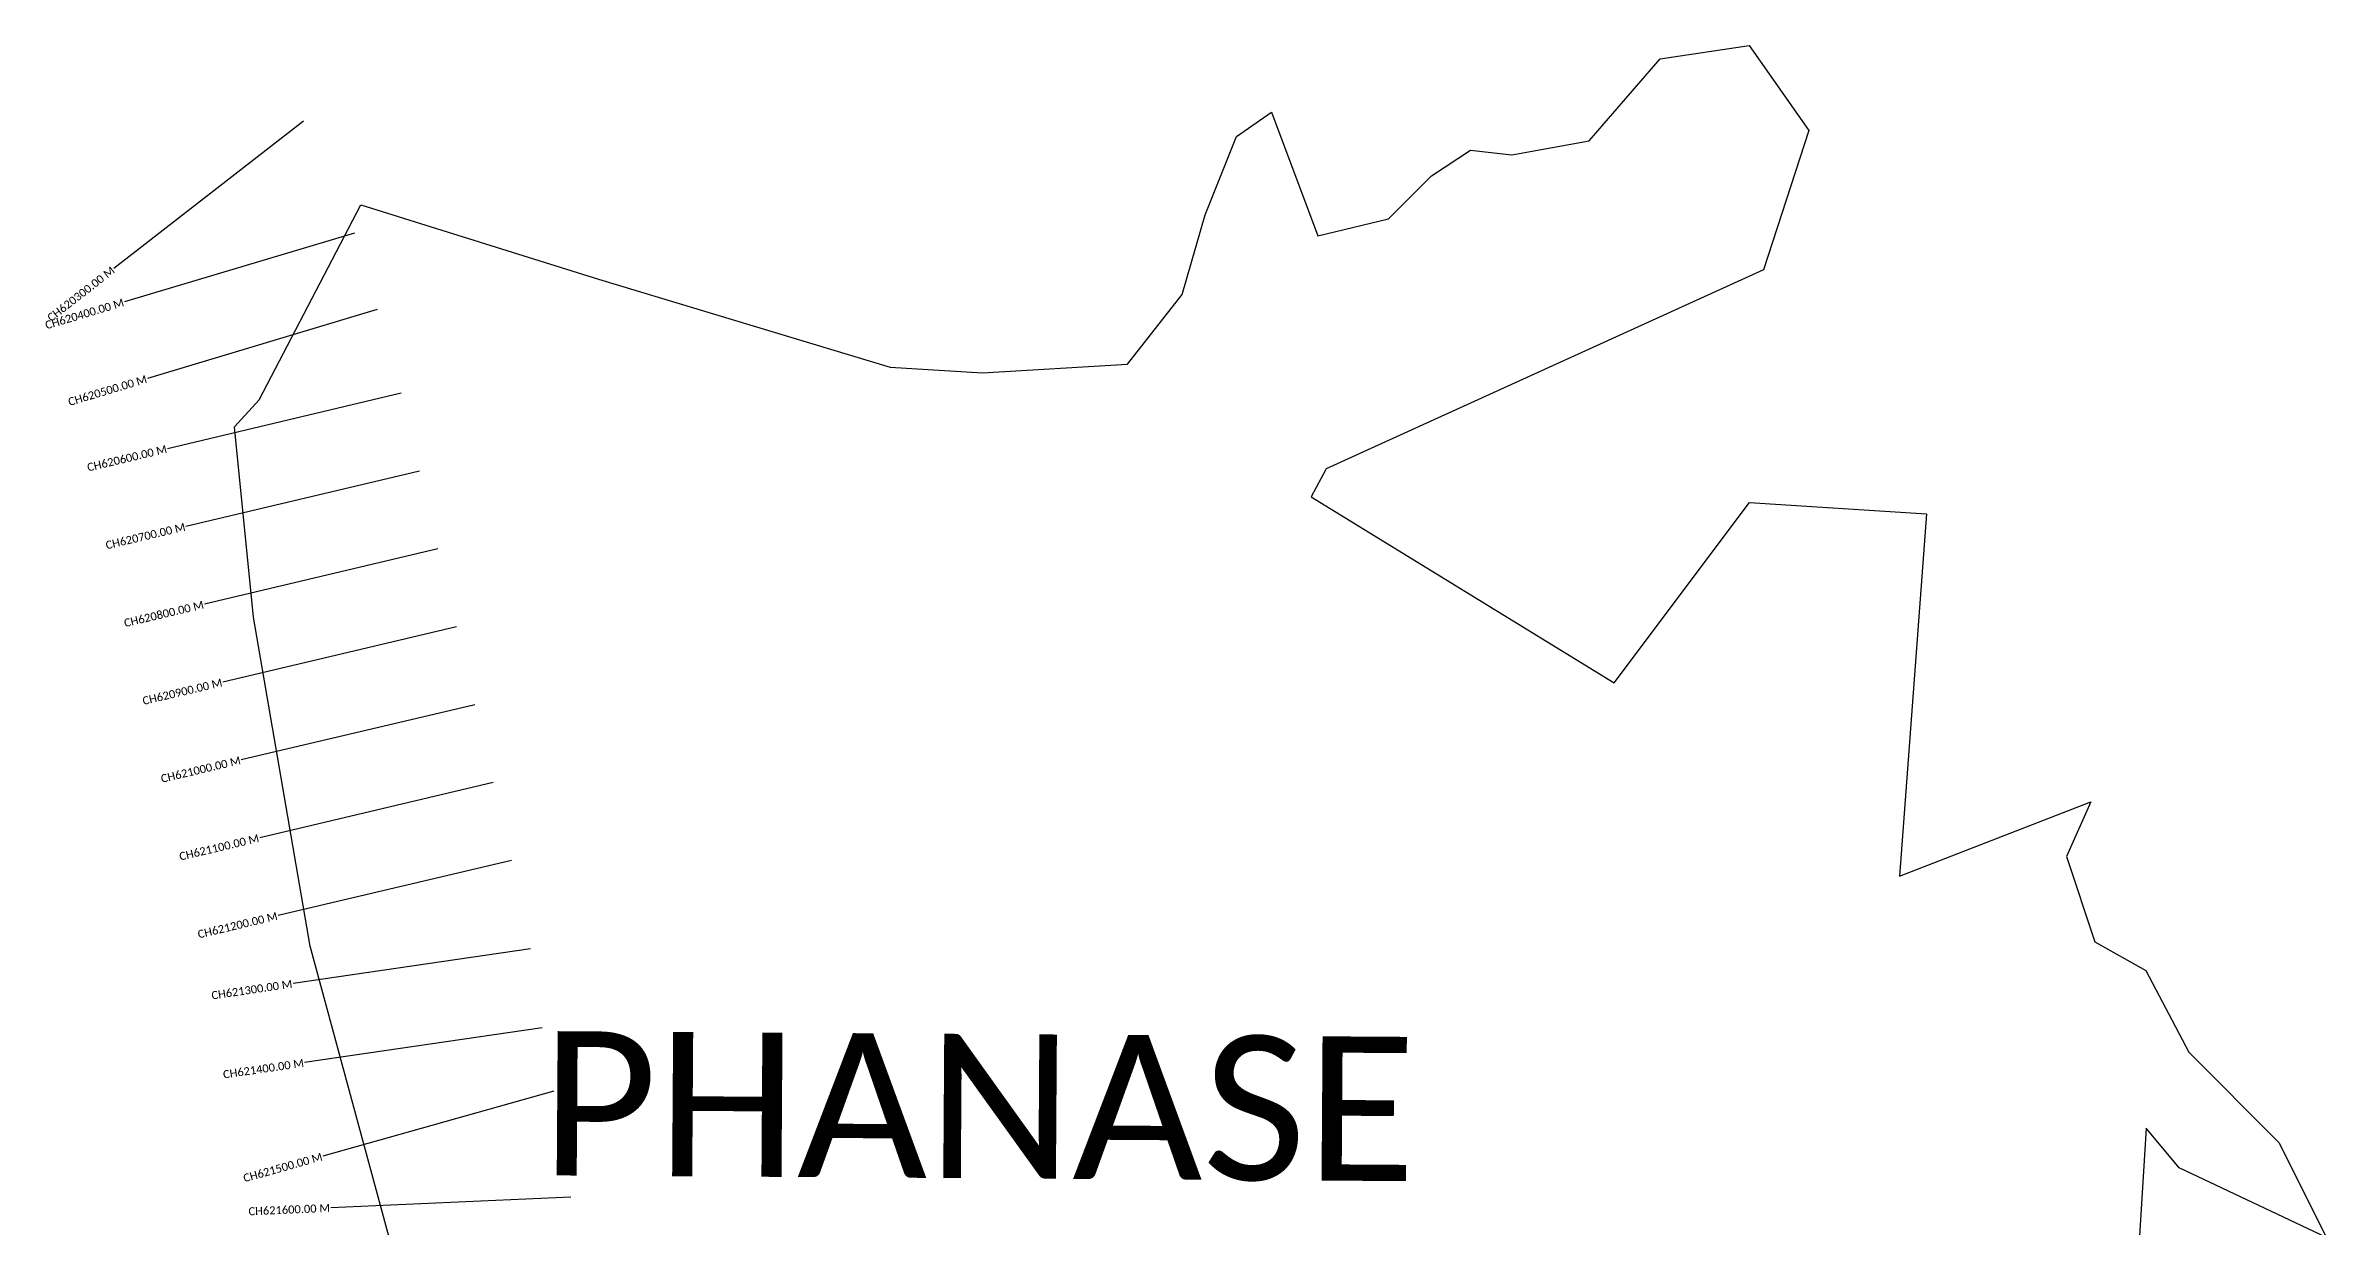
# Model space of a CAD drawing. Header units: metres. Extents: x 324367 to 327658, y 1815368 to 1818672.
# Drawn here: x 324367 to 327218, y 1817196 to 1818672 of the extents above; entities that cross this region are included whole.
import ezdxf
from ezdxf.enums import TextEntityAlignment as Align

# ---------------------------------------------------------------- set-up
doc = ezdxf.new("R2010")
doc.units = ezdxf.units.M
for name, color, linetype in [('CS', 134, 'Continuous'), ('CSMark', 6, 'Continuous'), ('village', 3, 'Continuous'), ('VILLAGE NAME', 250, 'Continuous')]:
    doc.layers.add(name, color=color, linetype=linetype)
doc.styles.add('Legend', font='calibri.ttf')

msp = doc.modelspace()

# ---------------------------------------------------------------- linework, layer by layer
at = {"layer": 'CS'}
for p, q in [((324689.5, 1818577.2), (324452.5, 1818393.2)), ((324753.1, 1818437.5), (324465.7, 1818351.4)), ((324781.7, 1818341.7), (324494.4, 1818255.6)), ((324811.4, 1818237.1), (324519.5, 1818167.9)), ((324834.5, 1818139.8), (324542.5, 1818070.6)), ((324857.5, 1818042.5), (324565.6, 1817973.3)), ((324880.6, 1817945.1), (324588.6, 1817876)), ((324903.6, 1817847.8), (324611.7, 1817778.8)), ((324926.6, 1817750.4), (324634.7, 1817681.4)), ((324949.6, 1817653.1), (324657.7, 1817584.1)), ((324973.2, 1817542.7), (324676.4, 1817499.2)), ((324987.7, 1817443.8), (324690.9, 1817400.3)), ((325002.5, 1817364.6), (324713.7, 1817283.4)), ((325023.4, 1817232), (324723.6, 1817218.8))]:
    msp.add_line(p, q, dxfattribs=at)
at = {"layer": 'village', "color": 3, "true_color": 0x00ff00}
msp.add_polyline3d([(324841.4, 1817015.8, 0), (324697.7, 1817546, 0), (324627, 1817957.4, 0), (324603.4, 1818195, 0), (324634, 1818228.9, 0), (324761.1, 1818472.8, 0), (325058.3, 1818379.7, 0), (325422.9, 1818269.9, 0), (325538.3, 1818262.7, 0), (325719.3, 1818273.7, 0), (325787.5, 1818360.6, 0), (325816.3, 1818460.4, 0), (325855.6, 1818558.3, 0), (325899.4, 1818588.5, 0), (325957.3, 1818434.2, 0), (326045.6, 1818455.3, 0), (326099.3, 1818508.8, 0), (326147.9, 1818541.2, 0), (326199.8, 1818535.3, 0), (326296.2, 1818552.9, 0), (326384.9, 1818655.1, 0), (326496.2, 1818671.8, 0), (326570.7, 1818565.5, 0), (326514.1, 1818391.4, 0), (325967.6, 1818142.5, 0), (325949, 1818107.8, 0), (326327.6, 1817875.2, 0), (326496.6, 1818100.5, 0), (326717.8, 1818086.4, 0), (326684.3, 1817633.5, 0), (326923.2, 1817726.4, 0), (326893.1, 1817657.9, 0), (326928.2, 1817551.4, 0), (326991.9, 1817515.6, 0), (327045.9, 1817413.2, 0), (327158.4, 1817300.3, 0), (327217.7, 1817181.8, 0), (327033.9, 1817268.6, 0), (326992.5, 1817318.4, 0), (326974.2, 1817022.1, 0)], dxfattribs=at)

# ---------------------------------------------------------------- texts
at = {"layer": 'CSMark', "style": 'Legend'}
for s, rotation, p in [('CH620300.00 M', 37.8261, (324451.7, 1818392.6)), ('CH620400.00 M', 16.6743, (324464.7, 1818351.1)), ('CH620500.00 M', 16.6743, (324493.4, 1818255.3)), ('CH620600.00 M', 13.3265, (324518.5, 1818167.7)), ('CH620700.00 M', 13.3265, (324541.6, 1818070.4)), ('CH620800.00 M', 13.3265, (324564.6, 1817973.1)), ('CH620900.00 M', 13.3265, (324587.7, 1817875.8)), ('CH621000.00 M', 13.2965, (324610.7, 1817778.5)), ('CH621100.00 M', 13.2965, (324633.7, 1817681.2)), ('CH621200.00 M', 13.2965, (324656.7, 1817583.9)), ('CH621300.00 M', 8.3393, (324675.4, 1817499)), ('CH621400.00 M', 8.3393, (324689.9, 1817400.1)), ('CH621500.00 M', 15.6938, (324712.7, 1817283.1)), ('CH621600.00 M', 2.5122, (324722.6, 1817218.8))]:
    msp.add_text(s, height=10, rotation=rotation, dxfattribs=at).set_placement(p, align=Align.MIDDLE_RIGHT)
at = {"layer": 'VILLAGE NAME', "insert": (324987, 1817439.8), "char_height": 180.345, "attachment_point": 1, "rotation": 359.6139}
msp.add_mtext_dynamic_manual_height_columns('{\\fCalibri|b0|i0|c0|p34;PHANASE}', width=1779.605, gutter_width=901.7, heights=[0], dxfattribs=at)
msp.add_mtext_dynamic_manual_height_columns('{\\fCalibri|b0|i0|c0|p34;PHANASE}', width=1779.605, gutter_width=901.7, heights=[0], dxfattribs=at)

doc.saveas('drawing.dxf')
